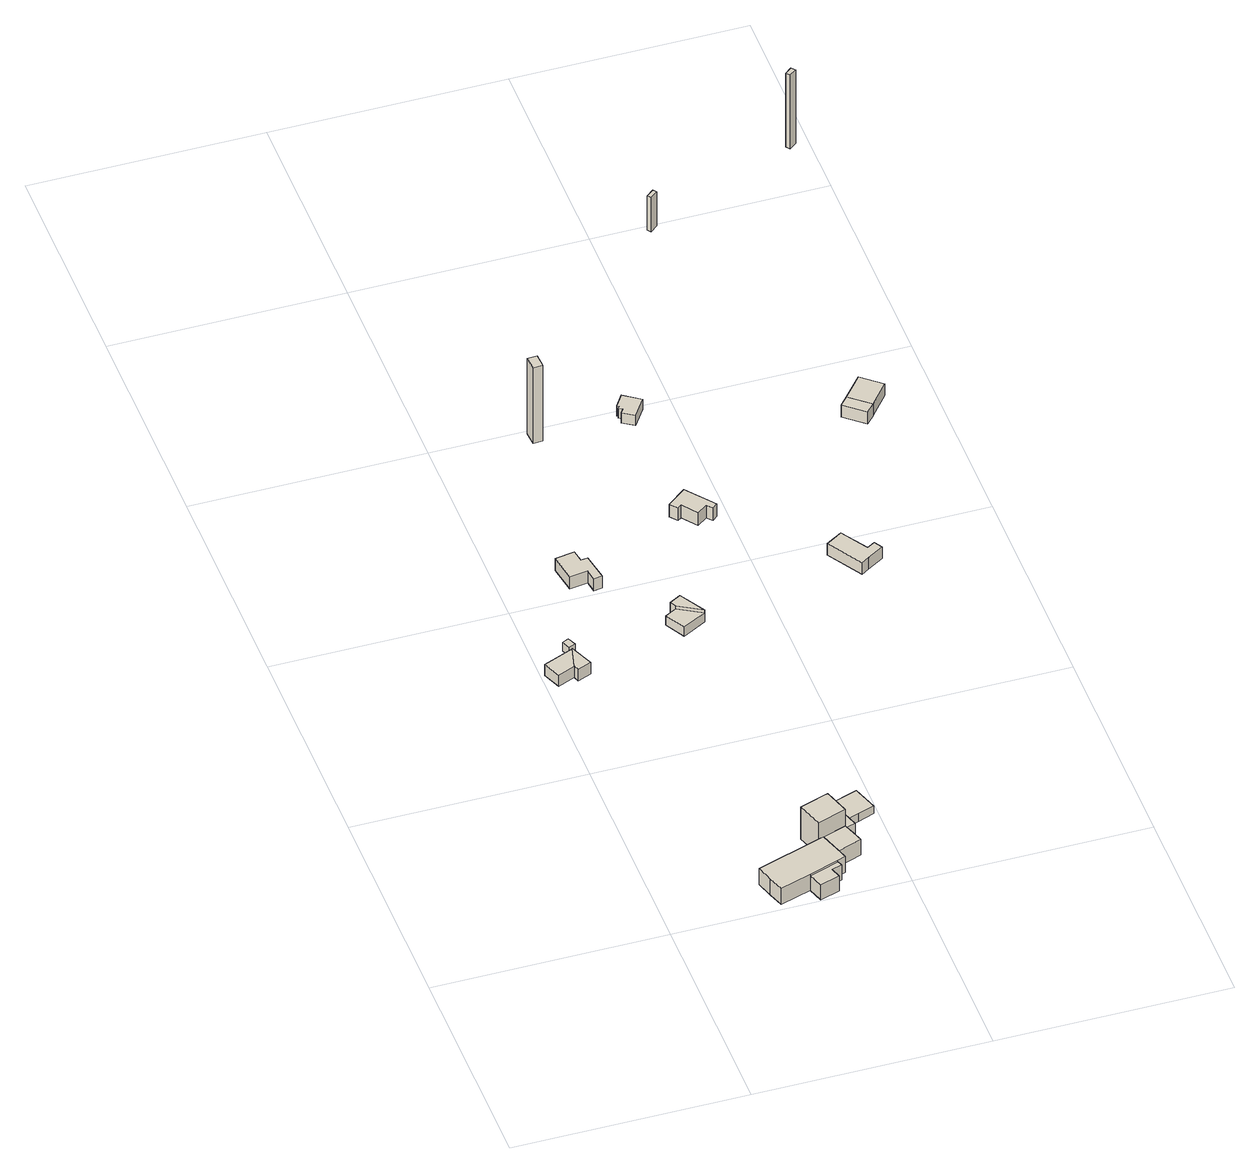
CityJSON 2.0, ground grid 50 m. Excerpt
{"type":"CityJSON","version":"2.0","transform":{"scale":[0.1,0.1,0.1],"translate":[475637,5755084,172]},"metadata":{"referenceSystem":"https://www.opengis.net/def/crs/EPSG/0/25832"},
"CityObjects":{
"building1":{"type":"Building","attributes":{"Gemeindeschluessel":"05766056","function":"31001_1312"},"address":[{"country":"Germany","locality":"Oerlinghausen","thoroughfareNumber":"1056","thoroughfareName":"Hudeweg"}],"children":["building1-1","building1-2"]},
"building1-1":{"type":"BuildingPart","attributes":{"BezugspunktDach":"2000","measuredHeight":2.92},"parents":["building1"],"geometry":[{"type":"Solid","lod":"1","boundaries":[[[[0,1,2,3]],[[4,5,6,7]],[[4,7,3,2]],[[5,4,2,1]],[[6,5,1,0]],[[7,6,0,3]]]]}]},
"building1-2":{"type":"BuildingPart","attributes":{"BezugspunktDach":"2000","measuredHeight":3.06},"parents":["building1"],"geometry":[{"type":"Solid","lod":"1","boundaries":[[[[8,9,10,11]],[[12,7,6,13]],[[12,13,11,10]],[[7,12,10,9]],[[6,7,9,8]],[[13,6,8,11]]]]}]},
"building2":{"type":"Building","attributes":{"Gemeindeschluessel":"05766056","BezugspunktDach":"2000","function":"31001_2000","measuredHeight":2.37},"address":[{"country":"Germany","locality":"Oerlinghausen","thoroughfareNumber":"1056","thoroughfareName":"Hudeweg"}],"geometry":[{"type":"Solid","lod":"1","boundaries":[[[[14,15,16,17]],[[18,19,20,21]],[[18,21,17,16]],[[19,18,16,15]],[[20,19,15,14]],[[21,20,14,17]]]]}]},
"building3":{"type":"Building","attributes":{"Gemeindeschluessel":"05766056","function":"31001_1110"},"address":[{"country":"Germany","locality":"Oerlinghausen","thoroughfareNumber":"1062","thoroughfareName":"Hudeweg"}],"children":["building3-1","building3-2","building3-3","building3-4","building3-5","building3-6"]},
"building3-1":{"type":"BuildingPart","attributes":{"BezugspunktDach":"2000","measuredHeight":4.59},"parents":["building3"],"geometry":[{"type":"Solid","lod":"1","boundaries":[[[[22,23,24,25,26,27,28,29,30]],[[31,32,33,34,35,36,37,38,39]],[[31,39,30,29]],[[32,31,29,28]],[[33,32,28,27]],[[34,33,27,26]],[[35,34,26,25]],[[36,35,25,24]],[[37,36,24,23]],[[38,37,23,22]],[[39,38,22,30]]]]}]},
"building3-2":{"type":"BuildingPart","attributes":{"BezugspunktDach":"2000","measuredHeight":4.35},"parents":["building3"],"geometry":[{"type":"Solid","lod":"1","boundaries":[[[[40,41,42,43,44,45,46]],[[36,47,35,48,49,50,51]],[[36,51,46,45]],[[47,36,45,44]],[[35,47,44,43]],[[48,35,43,42]],[[49,48,42,41]],[[50,49,41,40]],[[51,50,40,46]]]]}]},
"building3-3":{"type":"BuildingPart","attributes":{"BezugspunktDach":"2000","measuredHeight":8.5},"parents":["building3"],"geometry":[{"type":"Solid","lod":"1","boundaries":[[[[52,53,54,55,56]],[[34,57,58,59,48]],[[34,48,56,55]],[[57,34,55,54]],[[58,57,54,53]],[[59,58,53,52]],[[48,59,52,56]]]]}]},
"building3-4":{"type":"BuildingPart","attributes":{"BezugspunktDach":"2000","measuredHeight":3.9},"parents":["building3"],"geometry":[{"type":"Solid","lod":"1","boundaries":[[[[60,61,62,63,64]],[[49,59,65,66,67]],[[49,67,64,63]],[[59,49,63,62]],[[65,59,62,61]],[[66,65,61,60]],[[67,66,60,64]]]]}]},
"building3-5":{"type":"BuildingPart","attributes":{"BezugspunktDach":"2000","measuredHeight":4.09},"parents":["building3"],"geometry":[{"type":"Solid","lod":"1","boundaries":[[[[68,69,70,71,72,73,74,75]],[[76,77,66,65,58,78,79,80]],[[76,80,75,74]],[[77,76,74,73]],[[66,77,73,72]],[[65,66,72,71]],[[58,65,71,70]],[[78,58,70,69]],[[79,78,69,68]],[[80,79,68,75]]]]}]},
"building3-6":{"type":"BuildingPart","attributes":{"BezugspunktDach":"2000","measuredHeight":3.93},"parents":["building3"],"geometry":[{"type":"Solid","lod":"1","boundaries":[[[[81,82,83,84,85,86]],[[87,39,38,88,89,90]],[[87,90,86,85]],[[39,87,85,84]],[[38,39,84,83]],[[88,38,83,82]],[[89,88,82,81]],[[90,89,81,86]]]]}]},
"building4":{"type":"Building","attributes":{"Gemeindeschluessel":"05766056","BezugspunktDach":"2000","function":"31001_1312","measuredHeight":3.11},"address":[{"country":"Germany","locality":"Oerlinghausen","thoroughfareNumber":"1054","thoroughfareName":"Hudeweg"}],"geometry":[{"type":"Solid","lod":"1","boundaries":[[[[91,92,93,94,95,96,97,98]],[[99,100,101,102,103,104,105,106]],[[99,106,98,97]],[[100,99,97,96]],[[101,100,96,95]],[[102,101,95,94]],[[103,102,94,93]],[[104,103,93,92]],[[105,104,92,91]],[[106,105,91,98]]]]}]},
"building5":{"type":"Building","attributes":{"Gemeindeschluessel":"05766056","function":"31001_1312"},"address":[{"country":"Germany","locality":"Oerlinghausen","thoroughfareNumber":"1055","thoroughfareName":"Hudeweg"}],"children":["building5-1","building5-2"]},
"building5-1":{"type":"BuildingPart","attributes":{"BezugspunktDach":"2000","measuredHeight":2.3},"parents":["building5"],"geometry":[{"type":"Solid","lod":"1","boundaries":[[[[107,108,109,110]],[[111,112,113,114]],[[111,114,110,109]],[[112,111,109,108]],[[113,112,108,107]],[[114,113,107,110]]]]}]},
"building5-2":{"type":"BuildingPart","attributes":{"BezugspunktDach":"2000","measuredHeight":3.06},"parents":["building5"],"geometry":[{"type":"Solid","lod":"1","boundaries":[[[[115,116,117,118]],[[114,113,119,120]],[[114,120,118,117]],[[113,114,117,116]],[[119,113,116,115]],[[120,119,115,118]]]]}]},
"building6":{"type":"Building","attributes":{"Gemeindeschluessel":"05766056","BezugspunktDach":"2000","function":"31001_2000","measuredHeight":20.18},"address":[{"country":"Germany","locality":"Oerlinghausen","thoroughfareNumber":"1049","thoroughfareName":"Hudeweg"}],"geometry":[{"type":"Solid","lod":"1","boundaries":[[[[121,122,123,124]],[[125,126,127,128]],[[125,128,124,123]],[[126,125,123,122]],[[127,126,122,121]],[[128,127,121,124]]]]}]},
"building7":{"type":"Building","attributes":{"Gemeindeschluessel":"05766056","BezugspunktDach":"2000","function":"31001_1312","measuredHeight":3.23},"address":[{"country":"Germany","locality":"Oerlinghausen","thoroughfareNumber":"1052","thoroughfareName":"Hudeweg"}],"geometry":[{"type":"Solid","lod":"1","boundaries":[[[[129,130,131,132,133,134,135,136]],[[137,138,139,140,141,142,143,144]],[[137,144,136,135]],[[138,137,135,134]],[[139,138,134,133]],[[140,139,133,132]],[[141,140,132,131]],[[142,141,131,130]],[[143,142,130,129]],[[144,143,129,136]]]]}]},
"building8":{"type":"Building","attributes":{"Gemeindeschluessel":"05766056","BezugspunktDach":"2000","function":"31001_1312","measuredHeight":2.57},"address":[{"country":"Germany","locality":"Oerlinghausen","thoroughfareNumber":"1049","thoroughfareName":"Hudeweg"}],"geometry":[{"type":"Solid","lod":"1","boundaries":[[[[145,146,147,148,149,150,151,152]],[[153,154,155,156,157,158,159,160]],[[153,160,152,151]],[[154,153,151,150]],[[155,154,150,149]],[[156,155,149,148]],[[157,156,148,147]],[[158,157,147,146]],[[159,158,146,145]],[[160,159,145,152]]]]}]},
"building9":{"type":"Building","attributes":{"Gemeindeschluessel":"05766056","BezugspunktDach":"2000","function":"31001_1312","measuredHeight":3.82},"address":[{"country":"Germany","locality":"Oerlinghausen","thoroughfareNumber":"1053","thoroughfareName":"Hudeweg"}],"geometry":[{"type":"Solid","lod":"1","boundaries":[[[[161,162,163,164,165,166,167,168]],[[169,170,171,172,173,174,175,176]],[[169,176,168,167]],[[170,169,167,166]],[[171,170,166,165]],[[172,171,165,164]],[[173,172,164,163]],[[174,173,163,162]],[[175,174,162,161]],[[176,175,161,168]]]]}]},
"building10":{"type":"Building","attributes":{"Gemeindeschluessel":"05766056","BezugspunktDach":"2100","function":"31001_2000","measuredHeight":9},"address":[{"country":"Germany","locality":"Oerlinghausen","thoroughfareNumber":"1045","thoroughfareName":"Hudeweg"}],"geometry":[{"type":"Solid","lod":"1","boundaries":[[[[177,178,179,180]],[[181,182,183,184]],[[181,184,180,179]],[[182,181,179,178]],[[183,182,178,177]],[[184,183,177,180]]]]}]},
"building11":{"type":"Building","attributes":{"Gemeindeschluessel":"05766056","BezugspunktDach":"2000","function":"51009_1610","measuredHeight":3.73},"address":[{"country":"Germany"}],"geometry":[{"type":"Solid","lod":"1","boundaries":[[[[185,186,187,188]],[[189,190,191,192]],[[189,192,188,187]],[[190,189,187,186]],[[191,190,186,185]],[[192,191,185,188]]]]}]},
"building12":{"type":"Building","attributes":{"Gemeindeschluessel":"05766056","BezugspunktDach":"2000","function":"31001_1312","measuredHeight":3.59},"address":[{"country":"Germany","locality":"Oerlinghausen","thoroughfareNumber":"1050","thoroughfareName":"Hudeweg"}],"geometry":[{"type":"Solid","lod":"1","boundaries":[[[[193,185,188,194]],[[195,196,197,198]],[[195,198,194,188]],[[196,195,188,185]],[[197,196,185,193]],[[198,197,193,194]]]]}]},
"building13":{"type":"Building","attributes":{"Gemeindeschluessel":"05766056","BezugspunktDach":"2000","function":"31001_2000","measuredHeight":19.25},"address":[{"country":"Germany","locality":"Oerlinghausen","thoroughfareNumber":"1031","thoroughfareName":"Hudeweg"}],"geometry":[{"type":"Solid","lod":"1","boundaries":[[[[199,200,201,202]],[[203,204,205,206]],[[203,206,202,201]],[[204,203,201,200]],[[205,204,200,199]],[[206,205,199,202]]]]}]}
},
"vertices":[
[66,806,58],[0,779,58],[16,740,58],[53,755,58],[16,740,29],[0,779,29],[66,806,29],[53,755,29],
[66,806,59],[53,755,59],[57,743,59],[87,755,59],[57,743,29],[87,755,29],
[70,843,52],[56,837,52],[64,818,52],[78,824,52],[64,818,29],[56,837,29],[70,843,29],[78,824,29],
[365,58,48],[383,64,48],[376,86,48],[360,134,48],[350,130,48],[211,84,48],[222,49,48],[234,14,48],[301,36,48],[234,14,6],[222,49,6],[211,84,6],[350,130,6],[360,134,6],[376,86,6],[383,64,6],[365,58,6],[301,36,6],
[420,128,47],[413,148,47],[412,151,47],[360,134,47],[368,110,47],[376,86,47],[428,104,47],[368,110,6],[412,151,6],[413,148,6],[420,128,6],[428,104,6],
[394,207,90],[387,205,90],[331,186,90],[350,130,90],[412,151,90],[331,186,6],[387,205,6],[394,207,6],
[422,189,45],[413,213,45],[394,207,45],[413,148,45],[433,154,45],[413,213,6],[422,189,6],[433,154,6],
[404,243,26],[377,234,26],[387,205,26],[413,213,26],[422,189,26],[456,200,26],[491,212,26],[473,266,26],[491,212,6],[456,200,6],[377,234,6],[404,243,6],[473,266,6],
[347,39,45],[369,46,45],[365,58,45],[301,36,45],[312,3,45],[354,17,45],[312,3,6],[369,46,6],[347,39,6],[354,17,6],
[115,1059,68],[125,998,68],[164,1004,68],[168,978,68],[186,981,68],[176,1041,68],[161,1039,68],[157,1066,68],[161,1039,37],[176,1041,37],[186,981,37],[168,978,37],[164,1004,37],[125,998,37],[115,1059,37],[157,1066,37],
[295,852,60],[270,838,60],[294,795,60],[345,823,60],[294,795,36],[270,838,36],[295,852,36],[345,823,36],
[288,865,67],[295,852,67],[345,823,67],[313,879,67],[288,865,36],[313,879,36],
[209,1453,242],[188,1452,242],[190,1421,242],[211,1422,242],[190,1421,44],[188,1452,44],[209,1453,44],[211,1422,44],
[375,1131,77],[388,1115,77],[396,1121,77],[421,1088,77],[443,1105,77],[453,1093,77],[464,1102,77],[416,1163,77],[464,1102,44],[453,1093,44],[443,1105,44],[421,1088,44],[396,1121,44],[388,1115,44],[375,1131,44],[416,1163,44],
[389,1470,74],[370,1442,74],[374,1439,74],[371,1435,74],[379,1430,74],[372,1420,74],[397,1404,74],[425,1445,74],[397,1404,48],[372,1420,48],[379,1430,48],[371,1435,48],[374,1439,48],[370,1442,48],[389,1470,48],[425,1445,48],
[650,932,78],[632,921,78],[679,845,78],[696,856,78],[731,877,78],[720,895,78],[703,885,78],[667,943,78],[703,885,48],[720,895,48],[731,877,48],[696,856,48],[679,845,48],[632,921,48],[650,932,48],[667,943,48],
[613,1945,149],[597,1933,149],[603,1925,149],[619,1938,149],[603,1925,59],[597,1933,59],[613,1945,59],[619,1938,59],
[801,1309,89],[784,1290,89],[827,1254,89],[844,1273,89],[827,1254,57],[784,1290,57],[801,1309,57],[844,1273,57],
[842,1358,89],[885,1322,89],[844,1273,58],[801,1309,58],[842,1358,58],[885,1322,58],
[943,2078,265],[928,2066,265],[935,2058,265],[950,2069,265],[935,2058,72],[928,2066,72],[943,2078,72],[950,2069,72]
]}
